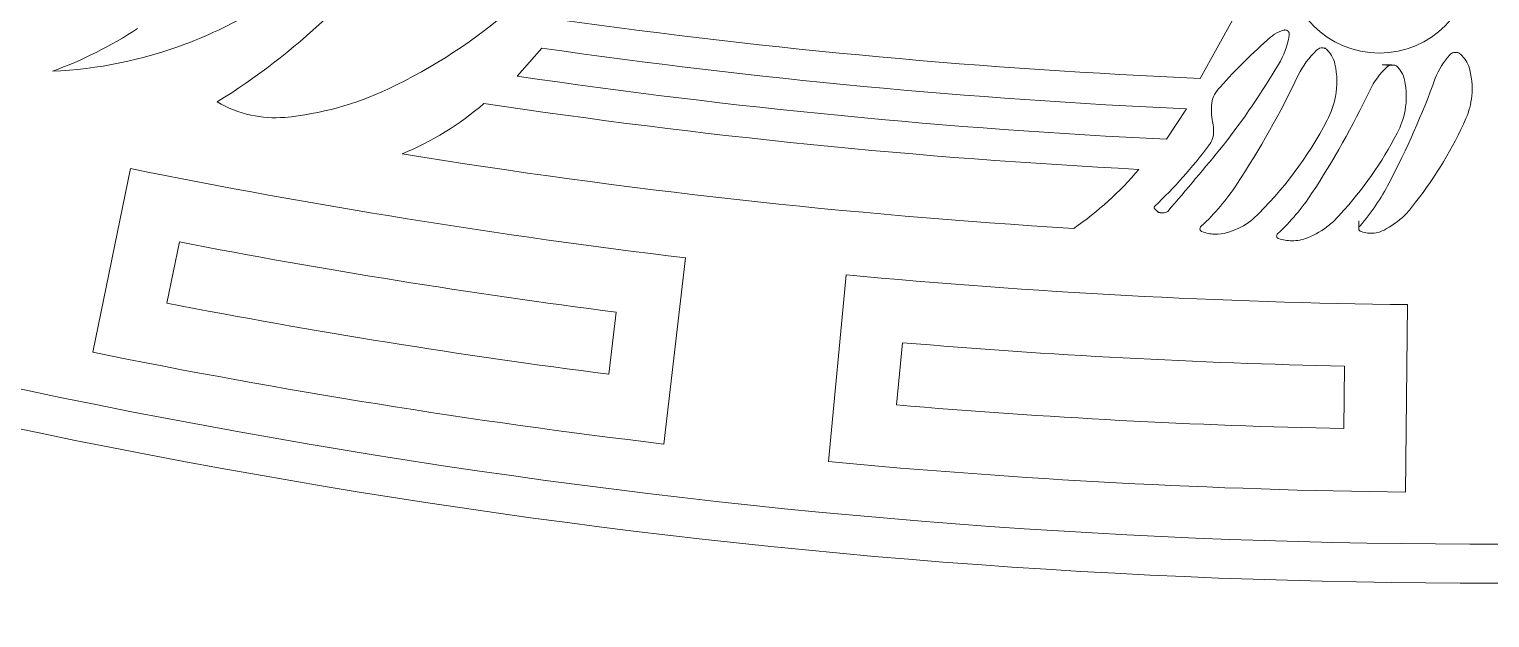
# Model space of a CAD drawing. Header units: millimetres. Extents: x -216 to 235, y -247 to 205.
# Drawn here: x -36.94 to 9.53, y -247 to -228.28 of the extents above; entities that cross this region are included whole.
import ezdxf

# ---------------------------------------------------------------- set-up
doc = ezdxf.new("R2010")
doc.units = ezdxf.units.MM
doc.header["$MEASUREMENT"] = 0
doc.layers.add('Camada 1', color=7, linetype='Continuous')

msp = doc.modelspace()

# ---------------------------------------------------------------- linework, layer by layer
at = {"layer": 'Camada 1', "color": 240, "lineweight": 18}
for points, knots in [([(40.386, -243.7514), (52.549, -242.0562), (64.5321, -239.369), (76.2543, -235.708), (76.2543, -235.708), (98.8911, -228.6351), (120.1427, -218.1082), (139.486, -204.3864), (139.486, -204.3864), (164.4969, -186.644), (185.4274, -164.233), (201.4217, -138.0695), (201.4217, -138.0695), (213.7717, -117.7741), (222.7947, -95.7966), (228.2686, -72.6782), (228.2686, -72.6782), (232.7664, -53.682), (234.7784, -34.2646), (234.2711, -14.7498), (234.2711, -14.7498), (233.6078, 8.9614), (229.2434, 32.277), (221.2854, 54.6227), (221.2854, 54.6227), (213.3274, 76.9685), (201.9717, 97.7943), (187.498, 116.5872), (187.498, 116.5872), (182.1139, 123.578), (176.3293, 130.2413), (170.1642, 136.5541), (170.1642, 136.5541), (153.5928, 153.4769), (134.5781, 167.599), (113.5883, 178.5727), (113.5883, 178.5727), (92.5985, 189.5464), (70.1505, 197.1015), (46.7969, 201.0519), (46.7969, 201.0519), (39.0919, 202.3552), (31.3295, 203.2562), (23.5308, 203.7524), (23.5308, 203.7524), (0.054, 205.2792), (-23.3725, 203.1146), (-46.1721, 197.3119), (-46.1721, 197.3119), (-57.2082, 194.503), (-67.9982, 190.8615), (-78.4793, 186.4083), (-78.4793, 186.4083), (-100.2525, 177.1917), (-120.3159, 164.6826), (-138.1754, 149.1888), (-138.1754, 149.1888), (-156.0349, 133.6951), (-171.2507, 115.5983), (-183.4483, 95.344), (-183.4483, 95.344), (-190.4371, 83.7389), (-196.3515, 71.5511), (-201.1434, 58.8799), (-201.1434, 58.8799), (-210.746, 33.3304), (-215.639, 6.4782), (-215.6655, -20.8162), (-215.6655, -20.8162), (-215.6885, -44.4186), (-212.0189, -67.7341), (-204.7472, -90.1884), (-204.7472, -90.1884), (-197.4754, -112.6427), (-186.7806, -133.683), (-172.926, -152.7913), (-172.926, -152.7913), (-167.4686, -160.3181), (-161.5547, -167.4917), (-155.2071, -174.2846)], [0, 0, 0, 0, 0.047619, 0.047619, 0.047619, 0.047619, 0.0952381, 0.0952381, 0.0952381, 0.0952381, 0.1428571, 0.1428571, 0.1428571, 0.1428571, 0.1904762, 0.1904762, 0.1904762, 0.1904762, 0.2380952, 0.2380952, 0.2380952, 0.2380952, 0.2857143, 0.2857143, 0.2857143, 0.2857143, 0.3333333, 0.3333333, 0.3333333, 0.3333333, 0.3809524, 0.3809524, 0.3809524, 0.3809524, 0.4285714, 0.4285714, 0.4285714, 0.4285714, 0.4761905, 0.4761905, 0.4761905, 0.4761905, 0.5238095, 0.5238095, 0.5238095, 0.5238095, 0.5714286, 0.5714286, 0.5714286, 0.5714286, 0.6190476, 0.6190476, 0.6190476, 0.6190476, 0.6666667, 0.6666667, 0.6666667, 0.6666667, 0.7142857, 0.7142857, 0.7142857, 0.7142857, 0.7619048, 0.7619048, 0.7619048, 0.7619048, 0.8095238, 0.8095238, 0.8095238, 0.8095238, 0.8571429, 0.8571429, 0.8571429, 0.8571429, 0.9047619, 0.9047619, 0.9047619, 0.9047619, 1, 1, 1, 1]), ([(-155.2071, -174.2846), (-139.1547, -191.548), (-120.5992, -206.0878), (-99.9977, -217.5459), (-99.9977, -217.5459), (-78.071, -229.7409), (-54.4214, -238.1194), (-29.7077, -242.4479), (-29.7077, -242.4479), (-6.5083, -246.5659), (17.0495, -247.004), (40.386, -243.7514)], [0, 0, 0, 0, 0.25, 0.25, 0.25, 0.25, 0.5, 0.5, 0.5, 0.5, 1, 1, 1, 1])]:
    msp.add_open_spline(points, degree=3, knots=knots, dxfattribs=at)
at = {"layer": 'Camada 1', "color": 250, "lineweight": 18}
for points, knots in [([(169.4556, 135.5004), (152.9965, 152.348), (134.1044, 166.4135), (113.2447, 177.3504), (113.2447, 177.3504), (92.385, 188.2873), (70.0712, 195.8264), (46.8527, 199.782), (46.8527, 199.782), (39.1901, 201.0875), (31.4701, 201.9926), (23.7134, 202.4951), (23.7134, 202.4951), (0.3708, 204.0413), (-22.9262, 201.9169), (-45.6041, 196.1741), (-45.6041, 196.1741), (-56.5864, 193.3931), (-67.3248, 189.7829), (-77.7567, 185.3645), (-77.7567, 185.3645), (-99.4202, 176.2238), (-119.3871, 163.8067), (-137.1658, 148.419), (-137.1658, 148.419), (-154.9444, 133.0313), (-170.097, 115.0518), (-182.2504, 94.9233), (-182.2504, 94.9233), (-189.2131, 83.3915), (-195.1084, 71.2792), (-199.8881, 58.6848), (-199.8881, 58.6848), (-209.4979, 33.2044), (-214.3954, 6.4161), (-214.4225, -20.8161), (-214.4225, -20.8161), (-214.4225, -44.3152), (-210.6959, -67.68), (-203.3914, -90.0987), (-203.3914, -90.0987), (-196.087, -112.5174), (-185.3655, -133.5174), (-171.4908, -152.5816), (-171.4908, -152.5816), (-166.2338, -159.8049), (-160.555, -166.7015), (-154.4747, -173.2469), (-154.4747, -173.2469), (-138.5335, -190.4321), (-120.1002, -204.912), (-99.6287, -216.33), (-99.6287, -216.33), (-77.9909, -228.3986), (-54.6567, -236.727), (-30.2673, -241.0865), (-30.2673, -241.0865), (-7.2069, -245.2627), (16.2229, -245.78), (39.4452, -242.6257)], [0, 0, 0, 0, 0.0625, 0.0625, 0.0625, 0.0625, 0.125, 0.125, 0.125, 0.125, 0.1875, 0.1875, 0.1875, 0.1875, 0.25, 0.25, 0.25, 0.25, 0.3125, 0.3125, 0.3125, 0.3125, 0.375, 0.375, 0.375, 0.375, 0.4375, 0.4375, 0.4375, 0.4375, 0.5, 0.5, 0.5, 0.5, 0.5625, 0.5625, 0.5625, 0.5625, 0.625, 0.625, 0.625, 0.625, 0.6875, 0.6875, 0.6875, 0.6875, 0.75, 0.75, 0.75, 0.75, 0.8125, 0.8125, 0.8125, 0.8125, 0.875, 0.875, 0.875, 0.875, 1, 1, 1, 1]), ([(-40.3717, -229.2334), (-39.8417, -229.0126), (-39.3187, -228.7758), (-38.8031, -228.5232), (-38.8031, -228.5232), (-36.5708, -227.4146), (-34.4571, -226.0939), (-32.4821, -224.5736), (-32.4821, -224.5736), (-31.4258, -223.7225), (-30.4635, -222.7667), (-29.6053, -221.7162), (-29.6053, -221.7162), (-29.1905, -221.2431), (-28.8547, -220.7109), (-28.6064, -220.1327), (-28.6064, -220.1327), (-28.3857, -219.619), (-28.2388, -219.0797), (-28.1683, -218.5251), (-28.1683, -218.5251), (-28.0985, -217.9698), (-28.0899, -217.4101), (-28.1426, -216.8529), (-28.1426, -216.8529), (-28.194, -216.4501), (-28.2799, -216.0534), (-28.3999, -215.6655), (-28.3999, -215.6655), (-28.4856, -215.3881), (-28.6137, -215.1276), (-28.7809, -214.8903), (-28.7809, -214.8903), (-28.9482, -214.653), (-29.1505, -214.4448), (-29.3829, -214.2708), (-29.3829, -214.2708), (-29.6153, -214.0968), (-29.8721, -213.9613), (-30.1468, -213.8676), (-30.1468, -213.8676), (-30.4645, -213.7594), (-30.7492, -213.7216), (-31.1317, -213.7216), (-31.1317, -213.7216), (-31.3907, -213.7216), (-31.5576, -213.7372), (-31.7635, -213.7947), (-31.7635, -213.7947), (-31.9694, -213.8522), (-32.1637, -213.9412), (-32.3418, -214.0596), (-32.3418, -214.0596), (-32.5198, -214.1779), (-32.6772, -214.3226), (-32.81, -214.4902), (-32.81, -214.4902), (-32.8868, -214.587), (-32.9544, -214.6905), (-33.0124, -214.7997), (-33.0124, -214.7997), (-33.2202, -215.1523), (-33.3703, -215.533), (-33.459, -215.9325), (-33.459, -215.9325), (-33.4916, -216.079), (-33.5156, -216.2271), (-33.531, -216.3764), (-33.531, -216.3764), (-33.588, -217.373), (-33.767, -218.355), (-34.0654, -219.3076), (-34.0654, -219.3076), (-34.9781, -221.915), (-36.2601, -224.3621), (-37.8841, -226.5969)], [0, 0, 0, 0, 0.05, 0.05, 0.05, 0.05, 0.1, 0.1, 0.1, 0.1, 0.15, 0.15, 0.15, 0.15, 0.2, 0.2, 0.2, 0.2, 0.25, 0.25, 0.25, 0.25, 0.3, 0.3, 0.3, 0.3, 0.35, 0.35, 0.35, 0.35, 0.4, 0.4, 0.4, 0.4, 0.45, 0.45, 0.45, 0.45, 0.5, 0.5, 0.5, 0.5, 0.55, 0.55, 0.55, 0.55, 0.6, 0.6, 0.6, 0.6, 0.65, 0.65, 0.65, 0.65, 0.7, 0.7, 0.7, 0.7, 0.75, 0.75, 0.75, 0.75, 0.8, 0.8, 0.8, 0.8, 0.85, 0.85, 0.85, 0.85, 0.9, 0.9, 0.9, 0.9, 1, 1, 1, 1]), ([(-16.848, -218.9724), (-16.9042, -218.758), (-16.9932, -218.555), (-17.1129, -218.3684), (-17.1129, -218.3684), (-17.2326, -218.1819), (-17.38, -218.0163), (-17.5514, -217.8759), (-17.5514, -217.8759), (-17.6658, -217.7823), (-17.7893, -217.7011), (-17.9206, -217.6334), (-17.9206, -217.6334), (-18.3347, -217.4197), (-18.7671, -217.246), (-19.2139, -217.1137), (-19.2139, -217.1137), (-19.4579, -217.0229), (-19.7514, -216.9605), (-19.9732, -216.9605), (-19.9732, -216.9605), (-20.1975, -216.9605), (-20.2919, -216.9625), (-20.4497, -216.9865), (-20.4497, -216.9865), (-20.5447, -217.0079), (-20.6351, -217.0439), (-20.7189, -217.0936), (-20.7189, -217.0936), (-20.8026, -217.1432), (-20.8776, -217.2054), (-20.9419, -217.2786), (-20.9419, -217.2786), (-21.0131, -217.3596), (-21.0692, -217.4516), (-21.1086, -217.552), (-21.1086, -217.552), (-21.9534, -220.084), (-23.1532, -222.4684), (-24.683, -224.6557), (-24.683, -224.6557), (-26.3567, -227.049), (-28.4797, -229.0546), (-30.9642, -230.5897), (-30.9642, -230.5897), (-30.631, -230.7852), (-30.2713, -230.9261), (-29.8939, -231.009), (-29.8939, -231.009), (-29.5388, -231.087), (-29.1761, -231.1119), (-28.8137, -231.083), (-28.8137, -231.083), (-27.6737, -230.9726), (-26.5694, -230.6691), (-25.533, -230.1815), (-25.533, -230.1815), (-24.0806, -229.498), (-22.7375, -228.6188), (-21.53, -227.561)], [0, 0, 0, 0, 0.0625, 0.0625, 0.0625, 0.0625, 0.125, 0.125, 0.125, 0.125, 0.1875, 0.1875, 0.1875, 0.1875, 0.25, 0.25, 0.25, 0.25, 0.3125, 0.3125, 0.3125, 0.3125, 0.375, 0.375, 0.375, 0.375, 0.4375, 0.4375, 0.4375, 0.4375, 0.5, 0.5, 0.5, 0.5, 0.5625, 0.5625, 0.5625, 0.5625, 0.625, 0.625, 0.625, 0.625, 0.6875, 0.6875, 0.6875, 0.6875, 0.75, 0.75, 0.75, 0.75, 0.8125, 0.8125, 0.8125, 0.8125, 0.875, 0.875, 0.875, 0.875, 1, 1, 1, 1]), ([(-33.4937, -228.2559), (-34.3433, -228.8114), (-35.2507, -229.2662), (-36.204, -229.6147), (-36.204, -229.6147), (-34.7611, -229.5513), (-33.3459, -229.263), (-31.9933, -228.7568), (-31.9933, -228.7568), (-31.1655, -228.447), (-30.3713, -228.0591), (-29.6181, -227.5965), (-29.6181, -227.5965), (-27.5213, -226.2426), (-25.7208, -224.514), (-24.2825, -222.4741), (-24.2825, -222.4741), (-23.4951, -221.3573), (-22.8855, -220.1344), (-22.4678, -218.8334)], [0, 0, 0, 0, 0.1666667, 0.1666667, 0.1666667, 0.1666667, 0.3333333, 0.3333333, 0.3333333, 0.3333333, 0.5, 0.5, 0.5, 0.5, 0.6666667, 0.6666667, 0.6666667, 0.6666667, 1, 1, 1, 1]), ([(6.0131, -223.113), (7.6487, -223.113), (8.9747, -224.439), (8.9747, -226.0747), (8.9747, -226.0747), (8.9747, -227.7104), (7.6487, -229.0364), (6.0131, -229.0364), (6.0131, -229.0364), (4.3774, -229.0364), (3.0514, -227.7104), (3.0514, -226.0747), (3.0514, -226.0747), (3.0514, -224.439), (4.3774, -223.113), (6.0131, -223.113)], [0, 0, 0, 0, 0.2, 0.2, 0.2, 0.2, 0.4, 0.4, 0.4, 0.4, 0.6, 0.6, 0.6, 0.6, 1, 1, 1, 1]), ([(0.5805, -231.9858), (0.0636, -232.6754), (-0.5096, -233.319), (-1.135, -233.9121), (-1.135, -233.9121), (-1.135, -233.91), (-1.1459, -233.9225), (-1.1459, -233.9242), (-1.1459, -233.9242), (-1.1459, -233.9204), (-1.1525, -233.9365), (-1.1525, -233.9392), (-1.1525, -233.9392), (-1.1525, -233.8855), (-1.1542, -233.9483), (-1.1542, -233.9554), (-1.1542, -233.9554), (-1.1542, -233.9599), (-1.1508, -233.981), (-1.1508, -233.9714), (-1.1508, -233.9714), (-1.1508, -233.9737), (-1.1425, -233.9885), (-1.1425, -233.9855), (-1.1425, -233.9855), (-1.1425, -233.9871), (-1.1304, -233.9983), (-1.1304, -233.9964), (-1.1304, -233.9964), (-1.1304, -233.9968), (-1.1227, -234.001), (-1.1227, -234.0005), (-1.1227, -234.0005), (-1.1227, -234.0102), (-1.0624, -234.066), (-1.0521, -234.066), (-1.0521, -234.066), (-1.0738, -234.066), (-0.9802, -234.1065), (-0.9647, -234.1065), (-0.9647, -234.1065), (-1.1487, -234.1065), (-0.9075, -234.118), (-0.8692, -234.118), (-0.8692, -234.118), (-0.8412, -234.118), (-0.7094, -234.0994), (-0.7747, -234.0994), (-0.7747, -234.0994), (-0.7684, -234.0994), (-0.7117, -234.0726), (-0.7195, -234.0726), (-0.7195, -234.0726), (-0.1246, -233.3823), (0.4622, -232.6852), (1.0408, -231.9813), (1.0408, -231.9813), (1.683, -231.158), (2.2713, -230.2954), (2.8033, -229.397), (2.8033, -229.397), (2.9707, -229.1142), (3.0846, -228.806), (3.1413, -228.4823), (3.1413, -228.4823), (3.1413, -228.5158), (3.1489, -228.4536), (3.1489, -228.4405), (3.1489, -228.4405), (3.1489, -228.4249), (3.1431, -228.3405), (3.1431, -228.3985), (3.1431, -228.3985), (3.1431, -228.3919), (3.1246, -228.3511), (3.1246, -228.3603), (3.1246, -228.3603), (3.1246, -228.3558), (3.0952, -228.3244), (3.0952, -228.3296), (3.0952, -228.3296), (3.0952, -228.326), (3.0578, -228.3056), (3.0578, -228.3095), (3.0578, -228.3095), (3.0578, -228.3062), (3.0161, -228.2986), (3.0161, -228.302), (3.0161, -228.302), (3.0161, -228.2995), (2.9796, -228.3037), (2.9796, -228.3063), (2.9796, -228.3063), (2.8721, -228.3341), (2.7704, -228.3784), (2.6768, -228.4381), (2.6768, -228.4381), (2.6319, -228.4667), (2.5893, -228.4986), (2.5493, -228.5336), (2.5493, -228.5336), (1.9844, -229.0278), (1.4513, -229.5559), (0.9518, -230.1161)], [0, 0, 0, 0, 0.037037, 0.037037, 0.037037, 0.037037, 0.0740741, 0.0740741, 0.0740741, 0.0740741, 0.1111111, 0.1111111, 0.1111111, 0.1111111, 0.1481481, 0.1481481, 0.1481481, 0.1481481, 0.1851852, 0.1851852, 0.1851852, 0.1851852, 0.2222222, 0.2222222, 0.2222222, 0.2222222, 0.2592593, 0.2592593, 0.2592593, 0.2592593, 0.2962963, 0.2962963, 0.2962963, 0.2962963, 0.3333333, 0.3333333, 0.3333333, 0.3333333, 0.3703704, 0.3703704, 0.3703704, 0.3703704, 0.4074074, 0.4074074, 0.4074074, 0.4074074, 0.4444444, 0.4444444, 0.4444444, 0.4444444, 0.4814815, 0.4814815, 0.4814815, 0.4814815, 0.5185185, 0.5185185, 0.5185185, 0.5185185, 0.5555556, 0.5555556, 0.5555556, 0.5555556, 0.5925926, 0.5925926, 0.5925926, 0.5925926, 0.6296296, 0.6296296, 0.6296296, 0.6296296, 0.6666667, 0.6666667, 0.6666667, 0.6666667, 0.7037037, 0.7037037, 0.7037037, 0.7037037, 0.7407407, 0.7407407, 0.7407407, 0.7407407, 0.7777778, 0.7777778, 0.7777778, 0.7777778, 0.8148148, 0.8148148, 0.8148148, 0.8148148, 0.8518519, 0.8518519, 0.8518519, 0.8518519, 0.8888889, 0.8888889, 0.8888889, 0.8888889, 0.9259259, 0.9259259, 0.9259259, 0.9259259, 1, 1, 1, 1]), ([(4.1109, -228.887), (4.0998, -228.887), (4.0431, -228.9174), (4.0431, -228.9241), (4.0431, -228.9241), (4.0431, -228.9221), (4.0153, -228.9473), (4.0153, -228.9491), (4.0153, -228.9491), (3.7764, -229.1763), (3.5802, -229.4413), (3.4326, -229.7361), (3.4326, -229.7361), (2.8635, -230.936), (2.2122, -232.0933), (1.4819, -233.2025), (1.4819, -233.2025), (1.1577, -233.6948), (0.7775, -234.1453), (0.3465, -234.5474), (0.3465, -234.5474), (0.3465, -234.5438), (0.3249, -234.5654), (0.3249, -234.5684), (0.3249, -234.5684), (0.3249, -234.5625), (0.3108, -234.5907), (0.3108, -234.5951), (0.3108, -234.5951), (0.3108, -234.5695), (0.3057, -234.6153), (0.3057, -234.6249), (0.3057, -234.6249), (0.3057, -234.6356), (0.31, -234.6914), (0.31, -234.6547), (0.31, -234.6547), (0.31, -234.6593), (0.3233, -234.6881), (0.3233, -234.6818), (0.3233, -234.6818), (0.3233, -234.6849), (0.3443, -234.7071), (0.3443, -234.7034), (0.3443, -234.7034), (0.3443, -234.7055), (0.3684, -234.7188), (0.3684, -234.7165), (0.3684, -234.7165), (0.4958, -234.764), (0.6492, -234.7967), (0.7647, -234.7967), (0.7647, -234.7967), (0.93, -234.7967), (1.0354, -234.7869), (1.1663, -234.7505), (1.1663, -234.7505), (1.2263, -234.7338), (1.2849, -234.7128), (1.3418, -234.6876), (1.3418, -234.6876), (1.5858, -234.6065), (1.8086, -234.4783), (2.0013, -234.3082), (2.0013, -234.3082), (2.9549, -233.398), (3.7453, -232.343), (4.351, -231.1722), (4.351, -231.1722), (4.4798, -230.9352), (4.5699, -230.6809), (4.6191, -230.4158), (4.6191, -230.4158), (4.6826, -230.0734), (4.676, -229.7253), (4.5997, -229.3856), (4.5997, -229.3856), (4.5783, -229.2901), (4.5421, -229.1991), (4.4922, -229.1149), (4.4922, -229.1149), (4.4486, -229.0413), (4.3953, -228.9745), (4.3334, -228.9155)], [0, 0, 0, 0, 0.0454545, 0.0454545, 0.0454545, 0.0454545, 0.0909091, 0.0909091, 0.0909091, 0.0909091, 0.1363636, 0.1363636, 0.1363636, 0.1363636, 0.1818182, 0.1818182, 0.1818182, 0.1818182, 0.2272727, 0.2272727, 0.2272727, 0.2272727, 0.2727273, 0.2727273, 0.2727273, 0.2727273, 0.3181818, 0.3181818, 0.3181818, 0.3181818, 0.3636364, 0.3636364, 0.3636364, 0.3636364, 0.4090909, 0.4090909, 0.4090909, 0.4090909, 0.4545455, 0.4545455, 0.4545455, 0.4545455, 0.5, 0.5, 0.5, 0.5, 0.5454545, 0.5454545, 0.5454545, 0.5454545, 0.5909091, 0.5909091, 0.5909091, 0.5909091, 0.6363636, 0.6363636, 0.6363636, 0.6363636, 0.6818182, 0.6818182, 0.6818182, 0.6818182, 0.7272727, 0.7272727, 0.7272727, 0.7272727, 0.7727273, 0.7727273, 0.7727273, 0.7727273, 0.8181818, 0.8181818, 0.8181818, 0.8181818, 0.8636364, 0.8636364, 0.8636364, 0.8636364, 0.9090909, 0.9090909, 0.9090909, 0.9090909, 1, 1, 1, 1]), ([(4.3334, -228.9155), (4.3505, -228.9155), (4.2757, -228.8824), (4.2635, -228.8824), (4.2635, -228.8824), (4.3875, -228.8824), (4.2165, -228.8726), (4.1868, -228.8726), (4.1868, -228.8726), (4.1637, -228.8726), (4.0547, -228.887), (4.1109, -228.887)], [0, 0, 0, 0, 0.25, 0.25, 0.25, 0.25, 0.5, 0.5, 0.5, 0.5, 1, 1, 1, 1]), ([(8.7222, -229.2106), (8.6743, -229.148), (8.6185, -229.0922), (8.556, -229.0441), (8.556, -229.0441), (8.5782, -229.0441), (8.4986, -229.0178), (8.4843, -229.0178), (8.4843, -229.0178), (8.3382, -229.0178), (8.4597, -229.0149), (8.4079, -229.0149), (8.4079, -229.0149), (8.3906, -229.0149), (8.3039, -229.0358), (8.3344, -229.0358), (8.3344, -229.0358), (8.3208, -229.0358), (8.2587, -229.0802), (8.2587, -229.0906), (8.2587, -229.0906), (8.0575, -229.3098), (7.9001, -229.5623), (7.792, -229.8394), (7.792, -229.8394), (7.3764, -230.9805), (6.8865, -232.0917), (6.3243, -233.1682), (6.3243, -233.1682), (6.0688, -233.6575), (5.7599, -234.1152), (5.4017, -234.5353), (5.4017, -234.5353), (5.4017, -234.532), (5.379, -234.5516), (5.379, -234.5545), (5.379, -234.5545), (5.379, -234.5494), (5.3633, -234.5759), (5.3633, -234.5798), (5.3633, -234.5798), (5.3633, -234.5652), (5.3563, -234.6012), (5.3563, -234.6087), (5.3563, -234.6087), (5.3563, -234.624), (5.3585, -234.0552), (5.3585, -234.6384), (5.3585, -234.6384), (5.3585, -234.6435), (5.3698, -234.6735), (5.3698, -234.6659), (5.3698, -234.6659), (5.3698, -234.6692), (5.389, -234.6926), (5.389, -234.6886), (5.389, -234.6886), (5.389, -234.6919), (5.4179, -234.7093), (5.4179, -234.7056), (5.4179, -234.7056), (5.5066, -234.7406), (5.6188, -234.7672), (5.6947, -234.7672), (5.6947, -234.7672), (5.8233, -234.7672), (5.8847, -234.764), (5.977, -234.7401), (5.977, -234.7401), (6.0664, -234.7171), (6.1513, -234.6807), (6.2297, -234.6318), (6.2297, -234.6318), (6.478, -234.496), (6.7019, -234.3229), (6.896, -234.117), (6.896, -234.117), (6.9954, -234.0115), (7.086, -233.8984), (7.1671, -233.7783), (7.1671, -233.7783), (7.812, -232.9617), (8.3483, -232.07), (8.7673, -231.1175), (8.7673, -231.1175), (8.8669, -230.8909), (8.9299, -230.6515), (8.9547, -230.4051), (8.9547, -230.4051), (8.9869, -230.085), (8.9537, -229.765), (8.8565, -229.4583), (8.8565, -229.4583), (8.825, -229.369), (8.7799, -229.2857), (8.7222, -229.2106)], [0, 0, 0, 0, 0.04, 0.04, 0.04, 0.04, 0.08, 0.08, 0.08, 0.08, 0.12, 0.12, 0.12, 0.12, 0.16, 0.16, 0.16, 0.16, 0.2, 0.2, 0.2, 0.2, 0.24, 0.24, 0.24, 0.24, 0.28, 0.28, 0.28, 0.28, 0.32, 0.32, 0.32, 0.32, 0.36, 0.36, 0.36, 0.36, 0.4, 0.4, 0.4, 0.4, 0.44, 0.44, 0.44, 0.44, 0.48, 0.48, 0.48, 0.48, 0.52, 0.52, 0.52, 0.52, 0.56, 0.56, 0.56, 0.56, 0.6, 0.6, 0.6, 0.6, 0.64, 0.64, 0.64, 0.64, 0.68, 0.68, 0.68, 0.68, 0.72, 0.72, 0.72, 0.72, 0.76, 0.76, 0.76, 0.76, 0.8, 0.8, 0.8, 0.8, 0.84, 0.84, 0.84, 0.84, 0.88, 0.88, 0.88, 0.88, 0.92, 0.92, 0.92, 0.92, 1, 1, 1, 1]), ([(5.707, -230.2233), (5.1679, -231.3599), (4.5509, -232.4561), (3.8592, -233.5068), (3.8592, -233.5068), (3.5521, -233.9731), (3.1919, -234.3998), (2.7837, -234.7808), (2.7837, -234.7808), (2.7837, -234.7774), (2.7632, -234.7978), (2.7632, -234.8007), (2.7632, -234.8007), (2.7632, -234.795), (2.7499, -234.8218), (2.7499, -234.826), (2.7499, -234.826), (2.7499, -234.8017), (2.745, -234.8451), (2.745, -234.8541), (2.745, -234.8541), (2.745, -234.8643), (2.7491, -234.9171), (2.7491, -234.8824), (2.7491, -234.8824), (2.7491, -234.8868), (2.7617, -234.9141), (2.7617, -234.908), (2.7617, -234.908), (2.7617, -234.911), (2.7816, -234.932), (2.7816, -234.9285), (2.7816, -234.9285), (2.7816, -234.9305), (2.8044, -234.9432), (2.8044, -234.9409), (2.8044, -234.9409), (2.9412, -234.9854), (3.0833, -235.0079), (3.2272, -235.0079), (3.2272, -235.0079), (3.3985, -235.0079), (3.5669, -234.9761), (3.7265, -234.9136), (3.7265, -234.9136), (3.9798, -234.8143), (4.2145, -234.6766), (4.4248, -234.5038), (4.4248, -234.5038), (4.5522, -234.3991), (4.6691, -234.2827), (4.7744, -234.1558), (4.7744, -234.1558), (5.4885, -233.3816), (6.093, -232.5191), (6.5769, -231.5836), (6.5769, -231.5836), (6.6989, -231.3591), (6.7842, -231.1184), (6.8308, -230.8671), (6.8308, -230.8671), (6.891, -230.5429), (6.8848, -230.2131), (6.8125, -229.8913), (6.8125, -229.8913), (6.8125, -229.8422), (6.7579, -229.7146), (6.7106, -229.6349), (6.7106, -229.6349), (6.6693, -229.5652), (6.6189, -229.5018), (6.5602, -229.4459), (6.5602, -229.4459), (6.5806, -229.4459), (6.5012, -229.4164), (6.4874, -229.4164), (6.4874, -229.4164), (5.6349, -229.4164), (6.4504, -229.4108), (6.4091, -229.4108), (6.4091, -229.4108), (6.3896, -229.4108), (6.2952, -229.4297), (6.3328, -229.4297)], [0, 0, 0, 0, 0.0454545, 0.0454545, 0.0454545, 0.0454545, 0.0909091, 0.0909091, 0.0909091, 0.0909091, 0.1363636, 0.1363636, 0.1363636, 0.1363636, 0.1818182, 0.1818182, 0.1818182, 0.1818182, 0.2272727, 0.2272727, 0.2272727, 0.2272727, 0.2727273, 0.2727273, 0.2727273, 0.2727273, 0.3181818, 0.3181818, 0.3181818, 0.3181818, 0.3636364, 0.3636364, 0.3636364, 0.3636364, 0.4090909, 0.4090909, 0.4090909, 0.4090909, 0.4545455, 0.4545455, 0.4545455, 0.4545455, 0.5, 0.5, 0.5, 0.5, 0.5454545, 0.5454545, 0.5454545, 0.5454545, 0.5909091, 0.5909091, 0.5909091, 0.5909091, 0.6363636, 0.6363636, 0.6363636, 0.6363636, 0.6818182, 0.6818182, 0.6818182, 0.6818182, 0.7272727, 0.7272727, 0.7272727, 0.7272727, 0.7727273, 0.7727273, 0.7727273, 0.7727273, 0.8181818, 0.8181818, 0.8181818, 0.8181818, 0.8636364, 0.8636364, 0.8636364, 0.8636364, 0.9090909, 0.9090909, 0.9090909, 0.9090909, 1, 1, 1, 1]), ([(6.3328, -229.4297), (6.3203, -229.4297), (6.2589, -229.469), (6.2589, -229.4778), (6.2589, -229.4778), (6.0309, -229.6916), (5.8449, -229.9428), (5.707, -230.2233)], [0, 0, 0, 0, 0.3333333, 0.3333333, 0.3333333, 0.3333333, 1, 1, 1, 1]), ([(0.9518, -230.1161), (0.8798, -230.1855), (0.8194, -230.2653), (0.7723, -230.3536), (0.7723, -230.3536), (0.7384, -230.4172), (0.7118, -230.4843), (0.693, -230.5539), (0.693, -230.5539), (0.6605, -230.7533), (0.6596, -230.9552), (0.6903, -231.1549), (0.6903, -231.1549), (0.7019, -231.2302), (0.7179, -231.3046), (0.7383, -231.378), (0.7383, -231.378), (0.7383, -231.5805), (0.7326, -231.2778), (0.7326, -231.6369), (0.7326, -231.6369), (0.7326, -231.6873), (0.6884, -231.8046), (0.6472, -231.8813), (0.6472, -231.8813), (0.6276, -231.9178), (0.6053, -231.9527), (0.5805, -231.9858)], [0, 0, 0, 0, 0.125, 0.125, 0.125, 0.125, 0.25, 0.25, 0.25, 0.25, 0.375, 0.375, 0.375, 0.375, 0.5, 0.5, 0.5, 0.5, 0.625, 0.625, 0.625, 0.625, 0.75, 0.75, 0.75, 0.75, 1, 1, 1, 1]), ([(-22.4753, -230.6396), (-23.2557, -231.3105), (-24.1319, -231.8503), (-25.0821, -232.2456), (-25.0821, -232.2456), (-18.0009, -233.3913), (-10.8712, -234.1813), (-3.7111, -234.6137), (-3.7111, -234.6137), (-2.9385, -234.0839), (-2.2447, -233.4545), (-1.6422, -232.7371), (-1.6422, -232.7371), (-8.618, -232.3788), (-15.568, -231.6791), (-22.4753, -230.6396)], [0, 0, 0, 0, 0.2, 0.2, 0.2, 0.2, 0.4, 0.4, 0.4, 0.4, 0.6, 0.6, 0.6, 0.6, 1, 1, 1, 1])]:
    msp.add_open_spline(points, degree=3, knots=knots, dxfattribs=at)
for points in [[(-20.0749, -227.9739), (-13.3111, -228.9271), (-6.5089, -229.5503), (0.3155, -229.8418)], [(0.3155, -229.8418), (0.3155, -229.8418), (1.3979, -227.8946), (1.3979, -227.8946)], [(-20.6364, -228.8794), (-20.6364, -228.8794), (-21.4208, -229.7708), (-21.4208, -229.7708)], [(-0.1204, -230.8121), (-6.9877, -230.501), (-13.8318, -229.8563), (-20.6364, -228.8794)], [(-21.4208, -229.7708), (-14.5692, -230.7765), (-7.6767, -231.446), (-0.7598, -231.7779)], [(-0.7598, -231.7779), (-0.7598, -231.7779), (-0.1204, -230.8121), (-0.1204, -230.8121)], [(-33.7184, -232.7101), (-33.7184, -232.7101), (-34.9167, -238.5566), (-34.9167, -238.5566)], [(-16.0595, -235.5498), (-21.9827, -234.8428), (-27.8722, -233.8957), (-33.7184, -232.7101)], [(-32.1667, -235.0457), (-32.1667, -235.0457), (-32.5662, -236.9946), (-32.5662, -236.9946)], [(-18.2663, -237.2807), (-22.9226, -236.6825), (-27.5576, -235.9373), (-32.1667, -235.0457)], [(-16.7579, -241.4756), (-16.7579, -241.4756), (-16.0595, -235.5498), (-16.0595, -235.5498)], [(-10.9486, -236.0941), (-10.9486, -236.0941), (-11.5187, -242.0348), (-11.5187, -242.0348)], [(6.912, -237.0406), (0.9473, -236.9673), (-5.0096, -236.6516), (-10.9486, -236.0941)], [(-32.5662, -236.9946), (-27.9019, -237.8974), (-23.2113, -238.6515), (-18.4991, -239.2562)], [(-18.4991, -239.2562), (-18.4991, -239.2562), (-18.2663, -237.2807), (-18.2663, -237.2807)], [(6.8474, -243.0071), (6.8474, -243.0071), (6.912, -237.0406), (6.912, -237.0406)], [(-9.1575, -238.2515), (-9.1575, -238.2515), (-9.3475, -240.2319), (-9.3475, -240.2319)], [(4.9017, -238.9963), (0.2082, -238.8965), (-4.4798, -238.6481), (-9.1575, -238.2515)], [(-34.9167, -238.5566), (-28.9051, -239.7761), (-22.8489, -240.7497), (-16.7579, -241.4756)], [(4.8802, -240.9854), (4.8802, -240.9854), (4.9017, -238.9963), (4.9017, -238.9963)], [(-9.3475, -240.2319), (-4.6138, -240.6338), (0.1304, -240.885), (4.8802, -240.9854)], [(-11.5187, -242.0348), (-5.4116, -242.6085), (0.7138, -242.9327), (6.8474, -243.0071)]]:
    msp.add_open_spline(points, degree=3, dxfattribs=at)

doc.saveas('drawing.dxf')
